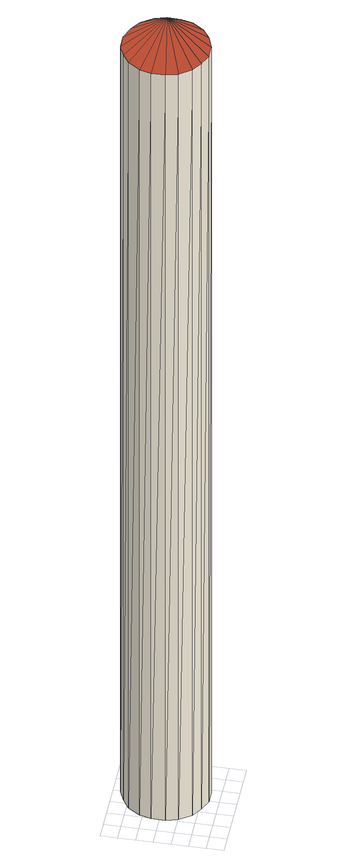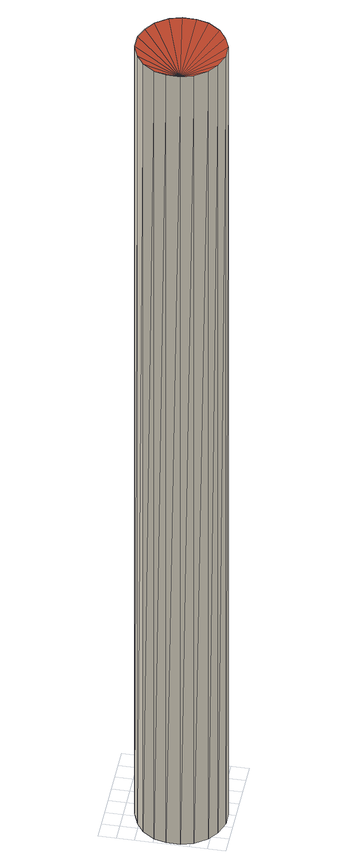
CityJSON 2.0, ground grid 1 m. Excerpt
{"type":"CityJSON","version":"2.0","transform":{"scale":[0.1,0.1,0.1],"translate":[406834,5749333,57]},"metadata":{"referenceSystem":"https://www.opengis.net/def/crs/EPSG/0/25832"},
"CityObjects":{
"building1":{"type":"Building","attributes":{"Geometrietyp2DReferenz":"1000","Gemeindeschluessel":"05515000","function":"51002_1251","roofType":"9999","measuredHeight":54.07},"geometry":[{"type":"Solid","lod":"2","boundaries":[[[[0,1,2]],[[1,3,2]],[[4,5,0]],[[5,1,0]],[[6,7,4]],[[7,5,4]],[[8,9,6]],[[9,7,6]],[[10,11,8]],[[11,9,8]],[[12,13,10]],[[13,11,10]],[[14,15,12]],[[15,13,12]],[[16,17,14]],[[17,15,14]],[[18,19,16]],[[19,17,16]],[[20,21,18]],[[21,19,18]],[[22,23,20]],[[23,21,20]],[[24,25,22]],[[25,23,22]],[[26,27,24]],[[27,25,24]],[[28,29,26]],[[29,27,26]],[[30,31,28]],[[31,29,28]],[[32,33,30]],[[33,31,30]],[[34,35,32]],[[35,33,32]],[[36,37,34]],[[37,35,34]],[[38,39,36]],[[39,37,36]],[[2,3,38]],[[3,39,38]],[[3,1,39]],[[1,5,39]],[[5,7,39]],[[7,9,39]],[[9,11,39]],[[11,13,39]],[[13,15,39]],[[15,17,39]],[[17,19,39]],[[19,21,39]],[[21,23,39]],[[23,25,39]],[[25,27,39]],[[27,29,39]],[[29,31,39]],[[31,33,39]],[[33,35,39]],[[35,37,39]],[[0,2,4]],[[2,38,4]],[[38,36,4]],[[36,34,4]],[[34,32,4]],[[32,30,4]],[[30,28,4]],[[28,26,4]],[[26,24,4]],[[24,22,4]],[[22,20,4]],[[20,18,4]],[[18,16,4]],[[16,14,4]],[[14,12,4]],[[12,10,4]],[[10,8,4]],[[8,6,4]]]],"semantics":{"surfaces":[{"type":"WallSurface"},{"type":"GroundSurface"},{"type":"RoofSurface"}],"values":[[0,0,0,0,0,0,0,0,0,0,0,0,0,0,0,0,0,0,0,0,0,0,0,0,0,0,0,0,0,0,0,0,0,0,0,0,0,0,0,0,1,1,1,1,1,1,1,1,1,1,1,1,1,1,1,1,1,1,2,2,2,2,2,2,2,2,2,2,2,2,2,2,2,2,2,2]]}}]}
},
"vertices":[
[57,42,546],[57,42,5],[52,49,546],[52,49,5],[59,35,546],[59,35,5],[59,27,546],[59,27,5],[57,20,546],[57,20,5],[52,13,546],[52,13,5],[46,9,546],[46,9,5],[38,6,546],[38,6,5],[30,6,546],[30,6,5],[23,9,546],[23,9,5],[17,13,546],[17,13,5],[12,20,546],[12,20,5],[10,27,546],[10,27,5],[10,35,546],[10,35,5],[12,42,546],[12,42,5],[17,49,546],[17,49,5],[23,53,546],[23,53,5],[30,56,546],[30,56,5],[38,56,546],[38,56,5],[46,53,546],[46,53,5]
]}
